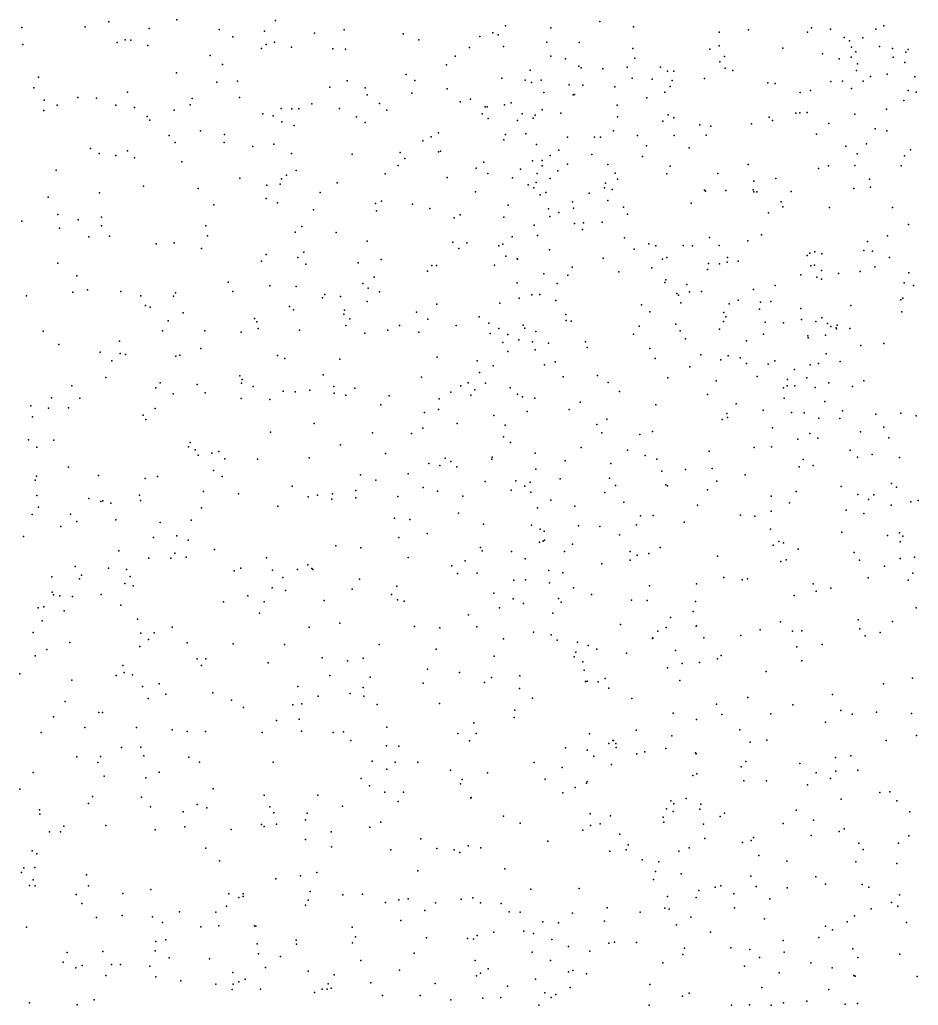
# Model space of a CAD drawing. Header units: metres. Extents: x -25 to 25, y -27.8 to 27.8.
# Drawn here: x -11.03 to -9.485, y 5.102 to 6.798 of the extents above; entities that cross this region are included whole.
import ezdxf

# ---------------------------------------------------------------- set-up
doc = ezdxf.new("R2010")
doc.units = ezdxf.units.M

msp = doc.modelspace()

# ---------------------------------------------------------------- linework, layer by layer
for p in [(-11.0263, 6.7842, -3.63), (-10.9173, 6.7856, 24.546), (-10.877, 6.7941, 15.6066), (-10.8073, 6.7828, 5.1877), (-10.7599, 6.7977, -4.5289), (-10.59, 6.7965, -3.7323), (-10.1944, 6.787, -2.6189), (-10.1167, 6.7839, -11.1724), (-10.0321, 6.7946, 25.3388), (-9.9741, 6.7855, 12.9492), (-9.6682, 6.784, 17.7797), (-9.5439, 6.7873, 18.4408), (-10.6873, 6.7807, -11.4955), (-10.6634, 6.7682, 12.2997), (-10.6088, 6.7778, 5.7891), (-10.5231, 6.7745, 2.6591), (-10.4723, 6.7805, 15.323), (-10.3703, 6.7735, 12.4537), (-10.2385, 6.7689, 15.2701), (-10.2162, 6.7754, -14.3312), (-10.207, 6.7716, 11.3072), (-9.8272, 6.7761, 25.8638), (-9.7766, 6.7801, 25.9324), (-9.675, 6.7763, 19.0296), (-9.6355, 6.7816, 18.8629), (-9.6117, 6.7671, 15.0733), (-9.5801, 6.7667, 12.8638), (-9.5574, 6.7813, 18.1778), (-11.0247, 6.7551, 12.1733), (-10.8623, 6.7584, 16.4309), (-10.8489, 6.7633, -11.0081), (-10.8391, 6.7624, -3.5523), (-10.8098, 6.7534, 15.4854), (-10.6061, 6.7553, -4.2849), (-10.5919, 6.7588, 15.342), (-10.5625, 6.7503, -15.1669), (-10.3436, 6.7632, 24.8177), (-10.2567, 6.7497, -2.7599), (-10.1978, 6.7514, 24.9495), (-10.1234, 6.7588, 12.4845), (-10.0676, 6.7585, 25.2664), (-9.8269, 6.7529, 3.0389), (-9.7175, 6.7489, -15.2499), (-9.6028, 6.7615, 17.9253), (-9.5996, 6.7504, 18.941), (-9.5513, 6.7516, 17.4414), (-10.7027, 6.7361, 16.3754), (-10.6144, 6.7484, 24.6136), (-10.4914, 6.7476, 16.4243), (-10.4698, 6.747, 11.2931), (-10.2811, 6.7347, 16.5378), (-10.1167, 6.7349, 25.064), (-9.9756, 6.7481, -14.064), (-9.8432, 6.747, 12.7875), (-9.818, 6.7345, 11.2303), (-9.6491, 6.7392, 16.6355), (-9.5997, 6.7333, 17.5474), (-9.5917, 6.7426, 19.0487), (-9.5287, 6.7484, 18.712), (-9.5278, 6.7333, 18.8315), (-9.5057, 6.7416, 13.3139), (-9.5021, 6.7462, 18.5944), (-10.6811, 6.7206, 5.472), (-10.296, 6.7203, 2.0225), (-10.0915, 6.7304, 25.1857), (-10.0682, 6.7179, -12.0064), (-10.0645, 6.715, 25.3976), (-9.9855, 6.7162, 25.652), (-9.972, 6.7318, -3.0418), (-9.9277, 6.7161, 1.0331), (-9.8258, 6.725, -12.7413), (-9.6206, 6.7304, -12.6917), (-9.589, 6.722, 19.5074), (-9.5078, 6.724, 18.1129), (-10.998, 6.699, 15.6502), (-10.7605, 6.7065, 6.5628), (-10.3653, 6.7033, 2.2076), (-10.1523, 6.7108, 12.6349), (-10.027, 6.7134, 11.9355), (-9.9161, 6.7091, 17.5229), (-9.9051, 6.7089, -2.3143), (-9.8167, 6.7145, 15.1506), (-9.8033, 6.7102, -3.0539), (-9.5909, 6.7105, -15.728), (-9.5669, 6.6998, 17.8465), (-9.5379, 6.7039, 17.9349), (-9.4903, 6.6995, 26.1653), (-10.6909, 6.6901, 24.575), (-10.6555, 6.6917, -3.4496), (-10.4965, 6.6815, -11.7788), (-10.4671, 6.6926, 24.7197), (-10.3503, 6.6932, 15.247), (-10.2008, 6.6971, 1.2536), (-10.1605, 6.6939, -14.3963), (-10.1496, 6.6899, 17.7657), (-10.1332, 6.6936, 2.8721), (-10.085, 6.6856, 25.315), (-10.0614, 6.6851, 25.4821), (-10.0064, 6.6825, 15.1943), (-9.9764, 6.6973, -11.3577), (-9.9422, 6.6953, 2.9487), (-9.911, 6.683, 16.6053), (-9.9077, 6.6929, 13.1151), (-9.8523, 6.6965, 25.8967), (-9.7435, 6.6891, -12.183), (-9.7307, 6.6882, -2.2113), (-9.6347, 6.6912, 17.3727), (-9.6146, 6.6921, 3.1884), (-9.5795, 6.692, -2.1564), (-11.0059, 6.6805, 5.306), (-10.8446, 6.6731, 6.7155), (-10.4361, 6.6806, 15.2565), (-10.4327, 6.6684, -15.0845), (-10.3557, 6.6716, 2.8049), (-10.2946, 6.6789, 18.4015), (-10.1287, 6.6727, 16.5384), (-10.0783, 6.6687, 19.127), (-10.076, 6.6693, -14.2229), (-9.9206, 6.6732, 11.7458), (-9.6877, 6.6722, 11.4653), (-9.6698, 6.6761, 15.0939), (-9.5995, 6.6793, 26.12), (-9.502, 6.676, 15.0535), (-9.4884, 6.6732, 17.4336), (-10.9883, 6.6593, 10.9542), (-10.9658, 6.6508, -3.5306), (-10.9304, 6.664, 24.517), (-10.8982, 6.663, -10.8953), (-10.8648, 6.6509, -10.7158), (-10.7367, 6.6513, 11.139), (-10.7332, 6.6621, 15.3559), (-10.6518, 6.6636, 15.309), (-10.5275, 6.653, 15.2632), (-10.4114, 6.6534, 24.77), (-10.2726, 6.6566, -14.6725), (-10.2547, 6.6608, 18.1116), (-10.2293, 6.6478, -14.4841), (-10.2262, 6.6477, 12.7851), (-10.1964, 6.6515, 25.0125), (-10.1849, 6.6547, 1.7178), (-10.0024, 6.6508, -12.1304), (-9.9517, 6.6631, 25.7799), (-9.5091, 6.6588, 16.3757), (-10.9888, 6.6416, -4.6776), (-10.8325, 6.6466, -4.483), (-10.8109, 6.6314, 12.286), (-10.7644, 6.6421, 24.5287), (-10.6122, 6.6355, 24.6178), (-10.5942, 6.6321, 5.9858), (-10.5806, 6.6449, -3.6274), (-10.5621, 6.6443, -10.6402), (-10.5501, 6.6441, 16.2842), (-10.4801, 6.6451, 12.4753), (-10.4508, 6.6308, 2.5202), (-10.3985, 6.6419, 2.3669), (-10.2349, 6.6359, -10.9152), (-10.1659, 6.6356, 17.9133), (-10.1437, 6.6334, 18.9609), (-10.1312, 6.6426, -3.059), (-10.0995, 6.637, 15.2058), (-10.0021, 6.6304, -2.5061), (-9.9147, 6.6343, 15.1781), (-9.741, 6.6302, 26.0508), (-9.695, 6.6367, -13.7194), (-9.688, 6.6376, 11.2891), (-9.6755, 6.6378, 16.4627), (-9.5934, 6.6352, -11.6026), (-9.5389, 6.644, 17.6375), (-10.8064, 6.6246, 15.3809), (-10.5795, 6.6222, -11.6631), (-10.5578, 6.6158, -15.295), (-10.4361, 6.6211, -13.5064), (-10.2242, 6.628, 18.6272), (-10.1736, 6.6245, 1.8774), (-10.1469, 6.6282, 12.194), (-9.9238, 6.6231, 11.1823), (-9.905, 6.6288, 25.873), (-9.8602, 6.6171, 25.9466), (-9.8413, 6.6145, 0.804), (-9.7714, 6.6186, 17.5133), (-9.7351, 6.6241, 3.0704), (-9.6385, 6.6189, 13.2671), (-10.7733, 6.5987, -3.4086), (-10.7189, 6.6063, -10.6163), (-10.678, 6.6003, 12.3663), (-10.3221, 6.5964, 15.2048), (-10.3098, 6.6029, -15.01), (-10.1946, 6.6003, -12.0776), (-10.1596, 6.6013, 13.0275), (-10.0086, 6.6068, 17.7585), (-9.9676, 6.5984, -14.1177), (-9.9045, 6.5985, -14.5357), (-9.8493, 6.5992, 16.4269), (-9.6594, 6.6005, -3.095), (-9.5588, 6.6098, 1.39), (-9.5386, 6.6067, -12.3433), (-10.7625, 6.5864, -4.3544), (-10.6784, 6.5867, 15.2814), (-10.6291, 6.5797, 6.6716), (-10.5931, 6.5834, 15.2502), (-10.3367, 6.5894, 12.6929), (-10.1971, 6.5909, 1.0882), (-10.141, 6.5828, 25.1841), (-10.0876, 6.5959, 16.3726), (-10.0412, 6.5959, 25.6542), (-10.031, 6.5956, 0.7763), (-9.9522, 6.5807, 19.1682), (-9.6089, 6.5801, 16.1644), (-9.5735, 6.5844, 15.0803), (-10.9086, 6.5764, 5.4718), (-10.8934, 6.5674, 15.4146), (-10.8648, 6.564, -11.0927), (-10.8447, 6.5722, 16.2995), (-10.5625, 6.5675, 5.8394), (-10.4585, 6.5665, 24.7385), (-10.3755, 6.5693, -13.196), (-10.31, 6.5701, -3.0204), (-10.3063, 6.5714, 24.8849), (-10.1175, 6.5642, -2.6819), (-10.1028, 6.573, 11.9092), (-10.0461, 6.5657, 15.1741), (-9.8784, 6.5774, -11.4584), (-9.5899, 6.567, 19.4286), (-9.5081, 6.5633, 26.2252), (-9.4977, 6.5738, 15.9732), (-10.8329, 6.5598, 11.0354), (-10.7514, 6.5534, 24.5312), (-10.3792, 6.547, 2.6605), (-10.3678, 6.559, 11.2607), (-10.2319, 6.5526, 2.2058), (-10.1482, 6.5547, 11.2241), (-10.1317, 6.5556, 18.757), (-10.1316, 6.5464, 18.2406), (-10.0876, 6.549, 25.5726), (-10.0186, 6.5486, 12.6893), (-9.9591, 6.5623, 15.1715), (-9.9114, 6.5458, -3.0529), (-9.777, 6.5484, 15.1367), (-9.639, 6.5461, -15.4304), (-9.5934, 6.547, 26.1837), (-9.5138, 6.5464, -3.1637), (-10.9674, 6.5389, 15.4716), (-10.5712, 6.5304, 6.4072), (-10.5548, 6.5384, 24.6516), (-10.4013, 6.5325, -15.2434), (-10.2452, 6.5424, -10.7839), (-10.2248, 6.5329, 15.1728), (-10.169, 6.5407, 12.0533), (-10.1403, 6.533, 25.2738), (-10.1047, 6.5375, 1.575), (-10.0058, 6.5336, 17.9056), (-9.9169, 6.5323, 25.9309), (-9.8292, 6.5333, 13.2115), (-9.656, 6.5419, 15.1057), (-10.6517, 6.5248, 5.6568), (-10.6053, 6.5133, 11.1613), (-10.5819, 6.515, 6.1005), (-10.5799, 6.5238, -3.9714), (-10.4843, 6.5168, -11.8949), (-10.2951, 6.5264, 16.1273), (-10.1827, 6.5258, -14.6176), (-10.1554, 6.5135, 12.4625), (-10.1415, 6.5178, -12.1986), (-10.1175, 6.5246, 25.4489), (-10.0225, 6.5163, 0.5563), (-10.002, 6.5234, 16.231), (-9.7672, 6.5198, 26.0803), (-9.7293, 6.5247, -2.3588), (-9.5684, 6.5231, 13.0063), (-10.8929, 6.4999, -10.6011), (-10.8173, 6.5112, 15.3245), (-10.7234, 6.5073, -11.3234), (-10.5132, 6.5005, -3.43), (-10.246, 6.5014, -2.8893), (-10.1455, 6.5087, -14.8159), (-10.1351, 6.4962, 0.9184), (-10.125, 6.5004, 1.3716), (-10.0504, 6.4995, 18.0997), (-10.024, 6.5083, 18.949), (-10.0109, 6.5055, 25.8162), (-9.8521, 6.5042, 17.7072), (-9.8507, 6.5026, 26.0123), (-9.8153, 6.5041, -2.4985), (-9.7684, 6.5051, 19.2545), (-9.7674, 6.5017, -12.4309), (-9.7624, 6.5013, 16.1574), (-9.7031, 6.5021, 1.0779), (-9.5952, 6.5074, 17.4511), (-9.5667, 6.5094, -2.2814), (-10.9812, 6.4921, 24.4753), (-10.696, 6.4791, 15.2541), (-10.6063, 6.4903, -15.4245), (-10.5866, 6.4824, 12.4821), (-10.4179, 6.4817, -3.1936), (-10.4077, 6.4857, -10.5648), (-10.3542, 6.4805, 12.8662), (-10.19, 6.4789, 25.1436), (-10.0794, 6.4843, 18.4408), (-10.0187, 6.4866, -12.3211), (-9.8753, 6.4822, 15.1729), (-9.7203, 6.4845, 11.0783), (-10.9646, 6.4624, 5.5949), (-10.525, 6.4705, 15.1984), (-10.4166, 6.4688, -12.0255), (-10.3246, 6.4726, 2.4586), (-10.2725, 6.4621, 13.1073), (-10.1205, 6.4725, 25.5194), (-10.1028, 6.4659, -15.0023), (-10.0778, 6.4736, 15.1757), (-9.9915, 6.475, 15.1759), (-9.9844, 6.4629, 25.8858), (-9.7419, 6.4657, 0.8785), (-9.7174, 6.4756, -13.6949), (-9.6374, 6.4744, 16.0224), (-9.5286, 6.4746, -12.5205), (-11.0267, 6.4512, 15.5205), (-10.9298, 6.4534, -4.414), (-10.8892, 6.458, 10.9156), (-10.2828, 6.4568, 15.1631), (-10.1973, 6.4578, -15.1968), (-10.1451, 6.444, -11.1172), (-10.118, 6.4589, 2.1572), (-10.0756, 6.4473, -14.3954), (-10.0604, 6.4484, 25.77), (-10.0285, 6.4496, 1.9306), (-9.5014, 6.4456, 1.6491), (-10.9614, 6.4392, 15.4328), (-10.8895, 6.4429, 15.3722), (-10.7099, 6.4432, -3.2906), (-10.5565, 6.4322, -10.52), (-10.5451, 6.4417, 24.6932), (-10.486, 6.4318, 12.647), (-10.0621, 6.4369, -11.2562), (-9.7544, 6.4274, 3.0311), (-10.9114, 6.4244, -3.3566), (-10.8758, 6.4252, 24.5323), (-10.7954, 6.4122, 24.5568), (-10.7645, 6.4138, 15.2662), (-10.7069, 6.4257, 24.5977), (-10.4326, 6.4168, -15.387), (-10.2852, 6.4149, -14.0266), (-10.2612, 6.4141, 12.2617), (-10.1993, 6.4116, 2.7597), (-10.183, 6.4242, -10.9386), (-10.1395, 6.4262, 16.0721), (-9.99, 6.4223, 18.2191), (-9.9479, 6.4123, 2.8817), (-9.8434, 6.4231, 0.6379), (-9.7778, 6.4174, -3.0915), (-9.5717, 6.4162, 26.2534), (-9.5375, 6.4257, 15.1131), (-10.7176, 6.4041, 12.4068), (-10.6064, 6.3936, 15.2106), (-10.5413, 6.3975, -11.7237), (-10.2749, 6.4043, 11.9288), (-10.2058, 6.4089, 13.2391), (-10.1187, 6.4018, 25.6072), (-9.9731, 6.4028, 18.7377), (-9.9357, 6.4086, -11.4022), (-9.8891, 6.4091, 17.9289), (-9.8728, 6.4088, 26.0481), (-9.8268, 6.4095, 11.3626), (-9.6708, 6.396, 11.2039), (-9.6623, 6.3982, -14.9682), (-9.6502, 6.3947, 13.4503), (-9.5781, 6.4007, -13.3781), (-9.5633, 6.3997, -3.1903), (-10.9644, 6.3787, 24.5041), (-10.614, 6.3821, -4.1174), (-10.5515, 6.3884, 6.5276), (-10.5378, 6.3773, -3.8763), (-10.448, 6.3795, -13.4052), (-10.4086, 6.3849, 11.1339), (-10.1938, 6.3908, 15.1574), (-10.1747, 6.3864, 11.6885), (-10.1738, 6.3856, 25.3223), (-10.0266, 6.3877, 15.176), (-9.9242, 6.3856, 10.9794), (-9.9168, 6.3883, -14.1567), (-9.8453, 6.3781, 13.3543), (-9.8264, 6.3779, -13.9822), (-9.8133, 6.3808, 19.0334), (-9.8128, 6.3885, 15.1825), (-9.7943, 6.3823, 26.1257), (-9.6757, 6.3921, 1.2921), (-9.534, 6.3887, -11.6172), (-10.3288, 6.3651, 24.9247), (-10.3215, 6.375, -12.1833), (-10.3133, 6.375, -13.0288), (-10.2135, 6.3754, 25.1502), (-10.1288, 6.3604, 1.0688), (-10.0801, 6.3718, 11.026), (-9.9994, 6.3637, 25.9382), (-9.9428, 6.3709, -14.7099), (-9.8468, 6.3678, -2.7297), (-9.6867, 6.3589, -11.5622), (-9.6692, 6.3744, -14.7339), (-9.6628, 6.3755, -2.5377), (-9.6511, 6.366, -15.3076), (-9.6217, 6.361, 17.5587), (-9.5847, 6.3646, 13.036), (-9.5592, 6.3725, 3.2278), (-9.5009, 6.3621, 19.2768), (-10.9318, 6.3573, 16.3424), (-10.6717, 6.346, 5.9401), (-10.4399, 6.3439, -3.5272), (-10.4204, 6.3546, 15.1531), (-10.1745, 6.3449, 25.4167), (-10.1058, 6.3439, 11.5426), (-10.0874, 6.3583, -2.9293), (-9.9206, 6.3453, 18.5933), (-9.919, 6.3501, 1.841), (-9.6589, 6.3549, 19.1616), (-9.6507, 6.3511, -13.5106), (-9.509, 6.3452, 15.9255), (-10.9385, 6.3292, -15.6966), (-10.9136, 6.3332, 15.3702), (-10.8559, 6.3302, 12.3352), (-10.762, 6.328, 6.9019), (-10.6635, 6.33, 15.2187), (-10.5998, 6.3396, 16.0396), (-10.5548, 6.3385, 6.3369), (-10.5053, 6.3252, 11.9689), (-10.4306, 6.3356, 24.8309), (-10.4111, 6.3293, 15.9887), (-9.8997, 6.3265, 1.5235), (-9.8825, 6.3419, -14.8977), (-9.8782, 6.3297, 18.1413), (-9.8571, 6.3299, 26.1031), (-9.7678, 6.3334, -12.678), (-9.7305, 6.3405, 17.7442), (-9.4929, 6.3404, -13.0442), (-11.0185, 6.3226, -10.4594), (-10.822, 6.3227, 10.7994), (-10.7656, 6.322, -11.1781), (-10.5093, 6.3192, -11.887), (-10.4782, 6.3212, 11.7974), (-10.4326, 6.3129, -3.1753), (-10.3124, 6.3083, -3.3134), (-10.2042, 6.31, 25.2645), (-10.1712, 6.3189, -10.7816), (-10.1495, 6.3243, 25.5749), (-10.1356, 6.3249, 2.3665), (-10.1078, 6.3147, 0.1286), (-9.8971, 6.3239, 15.1896), (-9.8932, 6.3107, -12.6568), (-9.8099, 6.3087, -14.4031), (-9.7943, 6.3153, -14.7667), (-9.756, 6.3118, 26.1894), (-9.7381, 6.3126, 1.0127), (-9.5144, 6.3155, 2.611), (-9.5112, 6.3185, 15.1426), (-10.8137, 6.3059, 15.2875), (-10.8055, 6.3033, -4.2634), (-10.7492, 6.2934, -10.461), (-10.566, 6.3045, 12.1289), (-10.5589, 6.2984, 15.1756), (-10.4725, 6.2911, 13.0672), (-10.4712, 6.298, 12.257), (-10.3475, 6.2948, -15.4696), (-9.9608, 6.3072, 1.347), (-9.9464, 6.2949, -12.5494), (-9.8188, 6.2941, -15.0513), (-9.7575, 6.2995, 16.0366), (-9.6864, 6.3008, 11.0208), (-9.6005, 6.3059, 1.5556), (-9.5126, 6.2953, 1.8332), (-10.7749, 6.2798, 24.6252), (-10.6261, 6.2834, -15.5564), (-10.6225, 6.2781, 6.7489), (-10.4622, 6.2828, -3.7368), (-10.3281, 6.2825, 15.1441), (-10.2397, 6.2864, 2.6192), (-10.2233, 6.2757, 25.1806), (-10.0907, 6.2907, -12.4306), (-10.0903, 6.2803, -12.7927), (-10.0815, 6.2791, 15.1703), (-9.8195, 6.2783, 11.2736), (-9.8158, 6.2865, 15.2043), (-9.7479, 6.2774, 12.9647), (-9.7166, 6.2762, 1.194), (-9.6854, 6.2817, 2.3466), (-9.6605, 6.2783, 2.0696), (-9.6505, 6.2847, 15.1978), (-9.6406, 6.2752, 2.5074), (-10.99, 6.262, 24.543), (-10.7844, 6.2623, 12.0294), (-10.7115, 6.2625, 12.2383), (-10.6492, 6.2604, 10.8215), (-10.6202, 6.2667, 11.6231), (-10.5491, 6.2634, -3.9972), (-10.4689, 6.2715, 12.5333), (-10.4365, 6.2585, 15.1628), (-10.3968, 6.2638, 10.9799), (-10.3771, 6.2713, 13.3), (-10.3438, 6.2602, -10.5014), (-10.2792, 6.2717, 25.0278), (-10.2209, 6.2576, 15.1607), (-10.2059, 6.2667, 10.9554), (-10.1642, 6.2719, 13.4197), (-10.1615, 6.267, 0.6867), (-10.1424, 6.2615, 0.4594), (-9.9645, 6.2705, 26.0181), (-9.9013, 6.2739, 2.2774), (-9.8941, 6.2622, 13.474), (-9.8266, 6.2653, 1.9661), (-9.6352, 6.2697, 13.629), (-9.6258, 6.2678, -14.6926), (-9.6251, 6.2658, -12.9887), (-9.6243, 6.2724, -13.2407), (-9.6025, 6.2665, 26.2763), (-10.8582, 6.2447, 5.8931), (-10.1993, 6.2421, 0.2433), (-10.1907, 6.2562, -10.5695), (-10.1718, 6.2467, 25.5378), (-10.1482, 6.2433, 25.6298), (-10.1206, 6.2414, -11.0123), (-10.0569, 6.2435, 25.8944), (-9.9744, 6.2564, -2.9889), (-9.8851, 6.2486, 10.8807), (-9.7799, 6.2451, 3.007), (-9.7509, 6.2568, 18.8873), (-9.6743, 6.2538, -14.9672), (-9.6739, 6.2502, 1.4002), (-9.6443, 6.2552, -14.4969), (-9.5438, 6.2404, -2.5529), (-10.9626, 6.2387, 7.0566), (-10.8918, 6.2258, -10.4328), (-10.8576, 6.2236, 12.1622), (-10.7188, 6.2318, 24.6969), (-10.1906, 6.2266, 25.3425), (-10.1436, 6.2297, 0.8444), (-10.0539, 6.2337, -11.1993), (-9.9461, 6.2322, 2.8589), (-9.5832, 6.237, 16.0286), (-10.8716, 6.211, 15.3442), (-10.8483, 6.2219, 11.7786), (-10.7616, 6.2189, 16.1382), (-10.7545, 6.2205, 10.6797), (-10.5866, 6.2199, 6.5515), (-10.5739, 6.2149, 12.8479), (-10.4792, 6.2137, -15.5723), (-10.312, 6.2173, 10.836), (-10.243, 6.2108, 25.0949), (-10.1091, 6.2093, 10.8263), (-9.937, 6.2148, 15.219), (-9.8585, 6.2209, -11.4146), (-9.8244, 6.2123, 26.1658), (-9.8116, 6.2195, -3.0877), (-9.791, 6.2159, 18.3419), (-9.7314, 6.211, -14.1619), (-9.6427, 6.2227, 3.1538), (-9.6188, 6.2094, -14.2879), (-10.2393, 6.1908, 16.0171), (-10.2155, 6.202, -12.3902), (-10.1272, 6.204, 25.717), (-9.8777, 6.2002, -12.6801), (-9.7802, 6.2062, -14.001), (-9.7425, 6.2048, 15.2409), (-9.6977, 6.1959, 2.6331), (-9.6707, 6.2041, 1.6655), (-9.6562, 6.2061, -2.7235), (-10.8822, 6.182, 24.6411), (-10.7887, 6.1732, 15.28), (-10.6512, 6.1849, -3.2863), (-10.6485, 6.1724, 11.4926), (-10.6473, 6.1784, 15.2307), (-10.5079, 6.1867, 15.1896), (-10.3392, 6.1828, 15.1633), (-10.259, 6.1729, -15.545), (-10.2288, 6.1726, 15.1814), (-10.0955, 6.1833, 2.5657), (-10.036, 6.1858, -15.4432), (-10.0178, 6.1736, 25.9831), (-9.9155, 6.1817, 26.1013), (-9.8322, 6.1762, -15.3039), (-9.7619, 6.1839, 0.8911), (-9.7092, 6.1789, -11.4956), (-9.6762, 6.1814, 10.8858), (-9.6384, 6.1728, 13.0202), (-9.5783, 6.1764, 26.3012), (-10.9405, 6.1677, 16.3968), (-10.7962, 6.1645, 11.569), (-10.7251, 6.17, 6.1916), (-10.7112, 6.1555, 24.7586), (-10.6287, 6.1669, 10.5913), (-10.5768, 6.1584, 24.8047), (-10.5565, 6.1577, 13.2367), (-10.5313, 6.1602, 16.0086), (-10.4897, 6.1666, 11.4389), (-10.4534, 6.164, 24.8737), (-10.2886, 6.1567, -3.442), (-10.2715, 6.1675, 12.5542), (-10.2473, 6.1609, -0.0808), (-10.1865, 6.1644, 25.4229), (-9.9983, 6.1582, 1.0649), (-9.7163, 6.1642, 13.7553), (-9.7099, 6.1676, 18.7011), (-9.6971, 6.1675, 26.2705), (-9.6619, 6.1651, -3.2639), (-9.5978, 6.1664, 18.9128), (-10.9752, 6.1472, 10.5313), (-10.9268, 6.1467, 15.3881), (-10.7663, 6.1539, -15.6308), (-10.6494, 6.1458, -11.2359), (-10.6001, 6.1445, 12.6192), (-10.4893, 6.1551, -11.7119), (-10.4693, 6.1515, -10.4794), (-10.3948, 6.1505, -12.2689), (-10.3087, 6.1453, -13.9158), (-10.2543, 6.1518, 13.5407), (-10.1737, 6.1533, 25.5679), (-10.1655, 6.1489, 10.6776), (-10.1443, 6.1465, 15.1975), (-10.0661, 6.1397, 11.2782), (-9.8468, 6.1531, 15.2481), (-9.7151, 6.1464, 18.5327), (-9.6452, 6.141, 17.9242), (-11.0112, 6.1335, 8.9987), (-10.9805, 6.1296, 24.6302), (-10.946, 6.1299, 5.9672), (-10.7973, 6.1287, 10.4883), (-10.4088, 6.1349, -3.2881), (-10.3337, 6.122, 11.3527), (-10.31, 6.1268, 25.0051), (-10.1571, 6.1235, 25.6559), (-10.0851, 6.1268, 25.8781), (-9.9361, 6.1349, -3.1277), (-9.798, 6.1368, 11.1857), (-9.7514, 6.126, -2.9079), (-9.7028, 6.1218, -13.2828), (-9.6151, 6.1247, -14.7263), (-11.0082, 6.1147, 12.015), (-10.8178, 6.1172, -4.1802), (-10.8129, 6.1099, 24.7361), (-10.2146, 6.1166, 25.2207), (-10.0201, 6.1103, 16.0854), (-9.8218, 6.11, 26.1953), (-9.8136, 6.1199, 2.7689), (-9.8128, 6.1134, 1.0811), (-9.6808, 6.1213, 18.1253), (-9.6558, 6.1124, 15.2749), (-9.6196, 6.1116, -15.183), (-9.5576, 6.1193, 15.262), (-9.5145, 6.1205, -15.5341), (-9.4879, 6.1163, -3.3791), (-10.5986, 6.0883, 15.2301), (-10.5238, 6.103, 13.3928), (-10.3369, 6.0952, 10.5451), (-10.2774, 6.1027, 15.1903), (-10.1952, 6.1, -12.926), (-10.0374, 6.1011, -12.6056), (-9.9419, 6.089, 26.0918), (-9.7352, 6.0958, -13.1058), (-9.5839, 6.0888, -14.0391), (-9.544, 6.0968, 16.1128), (-11.0149, 6.0749, -6.0606), (-10.9713, 6.0742, 15.4291), (-10.4234, 6.0867, 24.9237), (-10.356, 6.0857, -13.179), (-10.1982, 6.0798, 0.4216), (-10.0286, 6.0869, 0.8989), (-9.9635, 6.0838, 0.1687), (-9.6917, 6.0761, -14.4384), (-9.6711, 6.086, 18.2898), (-9.6572, 6.0779, -15.3541), (-9.5349, 6.0786, 3.2871), (-11.0004, 6.0622, 8.8347), (-10.7396, 6.0627, 24.7941), (-10.7367, 6.0703, 6.9274), (-10.7281, 6.0577, 13.1378), (-10.6878, 6.0546, 6.4809), (-10.4781, 6.0661, -11.9959), (-10.1857, 6.0703, 25.3728), (-10.0642, 6.0614, 25.9453), (-9.9846, 6.0571, -10.5743), (-9.8443, 6.0552, -15.5147), (-9.7666, 6.0614, 15.3011), (-9.7368, 6.0631, -13.53), (-9.6017, 6.0573, 26.3127), (-10.7233, 6.0485, 12.8677), (-10.6997, 6.0521, 15.2708), (-10.6775, 6.0422, 6.657), (-10.6209, 6.0414, 11.3395), (-10.5323, 6.0441, 10.3829), (-10.4007, 6.0512, -15.6362), (-10.2981, 6.0436, 25.0041), (-10.2883, 6.0374, 0.0892), (-10.2182, 6.0415, 25.127), (-10.2177, 6.0453, -0.234), (-10.1436, 6.0518, 12.7001), (-10.092, 6.0386, 25.8527), (-9.9542, 6.048, -12.7595), (-9.934, 6.0415, 11.1847), (-9.6827, 6.0409, 15.3313), (-9.5892, 6.0453, 18.7047), (-9.564, 6.0497, 2.9108), (-9.517, 6.0446, 26.3361), (-10.946, 6.0278, 6.0845), (-10.6968, 6.022, -11.1181), (-10.3266, 6.0339, -10.449), (-10.3077, 6.031, -12.4484), (-10.2784, 6.0284, -3.7065), (-10.1422, 6.0245, 25.6537), (-10.0133, 6.0343, 13.7597), (-9.9256, 6.0208, 0.3525), (-9.8851, 6.024, 0.534), (-9.8393, 6.0258, -3.0349), (-9.6893, 6.0284, 26.2895), (-9.6652, 6.0305, -12.6663), (-11.0036, 6.0056, 16.5168), (-11.0014, 6.0125, -10.4634), (-10.8946, 6.0136, 24.7547), (-10.8143, 6.0081, 12.998), (-10.793, 6.0119, 10.3083), (-10.6818, 6.0116, -10.4263), (-10.4437, 6.0148, 15.2364), (-10.4173, 6.0056, 24.9575), (-10.3617, 6.0162, -3.9257), (-10.2296, 6.003, 13.6852), (-10.1769, 6.0041, -12.5594), (-10.1007, 6.0077, 0.595), (-10.0154, 6.0087, 12.7892), (-9.831, 6.0035, 15.3294), (-9.782, 6.0149, -10.3395), (-10.7139, 5.9861, -4.1279), (-10.5615, 5.995, 12.6906), (-10.4522, 5.9875, -12.2902), (-10.3361, 5.993, 12.6843), (-10.3117, 5.9867, 11.2582), (-10.1847, 5.9883, 25.2035), (-10.1615, 5.9953, 25.3325), (-10.1521, 6.0019, 15.2544), (-10.0054, 5.9965, -12.7176), (-9.9186, 5.9977, 15.3187), (-9.9161, 5.9959, -11.1604), (-9.8471, 5.9888, 26.1799), (-9.6947, 5.9862, 12.9833), (-9.6173, 5.9947, -2.8148), (-9.5306, 6, -10.3248), (-9.5221, 5.9937, -11.4208), (-11.0005, 5.9789, 24.716), (-10.9115, 5.974, -10.8141), (-10.887, 5.9698, 16.3295), (-10.8239, 5.9799, -15.6323), (-10.8223, 5.9704, 15.3572), (-10.6535, 5.9819, -15.6418), (-10.5341, 5.9767, -4.1045), (-10.518, 5.9798, 24.9115), (-10.493, 5.9726, -10.438), (-10.4923, 5.9822, -11.3973), (-10.4521, 5.9749, -11.5552), (-10.3797, 5.9775, -13.3973), (-10.2681, 5.978, -15.6815), (-10.1509, 5.9848, 25.5756), (-10.1165, 5.971, 25.7669), (-10.0235, 5.984, 25.9929), (-9.7375, 5.9778, -3.4049), (-9.5885, 5.9807, 18.4762), (-9.5703, 5.9725, 10.9603), (-9.5611, 5.9803, 15.3667), (-9.4845, 5.9704, 17.9264), (-10.9978, 5.9593, 12.8124), (-10.8905, 5.9685, 11.4251), (-10.8734, 5.966, -6.1669), (-10.7173, 5.9577, 15.308), (-10.5859, 5.9606, 10.1929), (-10.1395, 5.9576, 11.1999), (-10.0753, 5.9606, -14.1209), (-9.9909, 5.9677, -0.0875), (-9.8643, 5.9627, 10.7906), (-9.7063, 5.9667, 15.3891), (-9.6083, 5.9536, 26.3115), (-9.5314, 5.9627, -13.8836), (-9.4973, 5.9681, -3.5275), (-11.0084, 5.9464, -15.6422), (-10.9428, 5.9468, -3.9268), (-10.8647, 5.9372, 13.2031), (-10.7351, 5.9366, 10.1098), (-10.3857, 5.94, 15.2593), (-10.3593, 5.938, 10.3511), (-10.2756, 5.9485, 25.027), (-9.9624, 5.944, 26.0671), (-9.9408, 5.9446, -15.7186), (-9.7903, 5.9452, -13.2537), (-9.7658, 5.9438, -11.263), (-9.7374, 5.9519, 13.9948), (-9.5781, 5.9481, 14.0134), (-10.9594, 5.9255, -6.0203), (-10.9319, 5.9344, 15.4329), (-10.7886, 5.9326, 6.5084), (-10.2324, 5.9295, -3.838), (-10.1498, 5.928, 25.4488), (-10.1349, 5.9211, -15.7599), (-10.0688, 5.9267, -0.2243), (-10.0321, 5.9259, 16.2289), (-9.9694, 5.9286, 15.3444), (-9.8874, 5.9332, -10.749), (-9.7389, 5.9212, 16.2935), (-11.0234, 5.9083, -6.4792), (-10.7999, 5.907, -6.3526), (-10.76, 5.9095, -3.4187), (-10.7406, 5.902, 24.8665), (-10.3779, 5.9071, 24.9784), (-10.3294, 5.9137, 0.0059), (-10.1278, 5.9178, 25.6692), (-10.1274, 5.902, 15.3025), (-9.9983, 5.9113, -3.5093), (-9.616, 5.9161, 15.4227), (-9.5376, 5.9103, 3.3113), (-9.5167, 5.9149, -10.4838), (-9.5108, 5.9091, 18.6392), (-10.6953, 5.8862, 16.0987), (-10.4866, 5.8926, 15.2805), (-10.4433, 5.8888, -11.9624), (-10.2374, 5.8894, 15.2918), (-10.1362, 5.8986, 25.5851), (-10.1298, 5.9008, 25.3208), (-10.079, 5.8951, 25.8824), (-9.9285, 5.8898, -12.9179), (-9.7339, 5.8938, 15.4391), (-9.7246, 5.9001, 10.9142), (-9.7164, 5.8979, 26.276), (-9.6913, 5.8868, -10.1589), (-9.5158, 5.8994, -2.734), (-10.8594, 5.8837, 7.0856), (-10.8082, 5.8712, 9.9769), (-10.7699, 5.871, 6.7494), (-10.7635, 5.8799, -10.9921), (-10.7437, 5.8728, 15.3473), (-10.6056, 5.8718, 13.5267), (-10.3619, 5.8724, 16.0821), (-10.2347, 5.8838, -10.3927), (-10.1844, 5.883, 25.0862), (-10.1605, 5.8701, 12.7653), (-10.0931, 5.883, -10.3279), (-9.9803, 5.8679, -15.8551), (-9.9801, 5.8825, 0.5511), (-9.9678, 5.8764, -3.2812), (-9.9482, 5.8794, 0.1365), (-9.8298, 5.8748, -10.9957), (-9.7115, 5.8683, -15.7374), (-9.5947, 5.8811, 3.1447), (-9.5855, 5.8679, -13.7639), (-9.5159, 5.8705, 26.3331), (-9.491, 5.8731, -15.5549), (-10.935, 5.8567, -10.5024), (-10.8774, 5.8541, -6.484), (-10.8467, 5.8515, 15.4111), (-10.6495, 5.8539, -11.1162), (-10.5954, 5.8504, -3.4692), (-10.5525, 5.852, 10.0863), (-10.5348, 5.8598, 24.9374), (-10.5275, 5.8536, -11.2831), (-10.5261, 5.8515, 16.0565), (-10.2867, 5.8583, 13.7481), (-10.2638, 5.8665, -13.8493), (-10.029, 5.8617, 25.9733), (-9.7208, 5.8656, -10.6718), (-9.5427, 5.8575, -11.2556), (-10.9751, 5.8393, 9.7405), (-10.9273, 5.8357, -3.7633), (-10.9241, 5.842, -3.5872), (-10.8399, 5.84, 12.6637), (-10.6611, 5.8492, -4.0787), (-10.5773, 5.8383, -10.399), (-10.4458, 5.8349, 24.9641), (-10.2772, 5.8451, 25.015), (-10.2432, 5.8456, -0.251), (-10.1802, 5.8335, -13.0987), (-10.1604, 5.834, -12.7345), (-10.12, 5.8498, 25.4292), (-10.0961, 5.8458, -3.8022), (-9.8187, 5.8382, -3.5909), (-9.7876, 5.8339, -3.0772), (-9.7785, 5.8358, 26.2156), (-9.5709, 5.8374, -14.474), (-9.5019, 5.8336, -15.0679), (-9.4938, 5.8455, 18.2365), (-10.8495, 5.8279, 24.849), (-10.8349, 5.8238, -15.6124), (-10.5959, 5.8203, 12.76), (-10.4585, 5.8182, -12.558), (-10.3813, 5.8232, 15.326), (-10.119, 5.829, 25.2014), (-10.0773, 5.8201, 25.8198), (-9.9466, 5.8234, 0.3369), (-9.8658, 5.8273, 26.1477), (-9.6654, 5.8269, -13.6387), (-9.6351, 5.8195, -2.9075), (-10.9744, 5.8127, 11.4054), (-10.972, 5.808, 24.8075), (-10.9611, 5.8066, 12.5675), (-10.9392, 5.8051, 13.3314), (-10.8902, 5.8086, -10.7628), (-10.6379, 5.8067, 24.929), (-10.5729, 5.8157, -15.6688), (-10.3905, 5.8085, -3.4878), (-10.3803, 5.7995, 11.1772), (-10.2143, 5.8112, 15.3596), (-10.1811, 5.8015, -3.978), (-10.1034, 5.802, 15.3966), (-10.0468, 5.8088, 25.9054), (-9.9776, 5.7993, 15.4532), (-9.6982, 5.807, -10.8586), (-9.6603, 5.8146, 26.283), (-10.9983, 5.7861, -15.5912), (-10.9884, 5.7876, 15.4836), (-10.856, 5.7904, -6.1036), (-10.6795, 5.7963, -6.4347), (-10.6094, 5.7959, 15.3567), (-10.5064, 5.7984, -4.1252), (-10.3691, 5.7975, 24.9898), (-10.2051, 5.7856, 25.0396), (-10.1636, 5.7935, 16.239), (-10.0985, 5.7953, 25.6316), (-9.951, 5.7985, -12.9065), (-9.8675, 5.7967, 15.5002), (-9.4884, 5.786, 18.4931), (-10.9534, 5.7809, 16.4268), (-10.8276, 5.7664, 15.4358), (-10.6177, 5.7764, 11.2043), (-10.2579, 5.7736, -15.8851), (-10.1132, 5.7764, 25.1206), (-9.9109, 5.7693, -3.8013), (-9.872, 5.7798, 16.3561), (-10.9915, 5.7635, 7.2474), (-10.7679, 5.7524, 13.472), (-10.5324, 5.7528, 24.9667), (-10.4795, 5.7597, 15.3696), (-10.3511, 5.7539, 10.3057), (-10.3076, 5.7515, 15.3932), (-10.2436, 5.7534, 0.0376), (-9.9969, 5.757, 10.7204), (-9.9181, 5.752, 26.0668), (-9.8668, 5.7545, -3.2246), (-9.8658, 5.7546, 10.8481), (-9.7213, 5.7617, 14.0987), (-9.588, 5.765, 15.5008), (-9.5853, 5.7497, 13.0625), (-9.5288, 5.7623, -10.8847), (-11.0071, 5.7432, -5.9761), (-10.8218, 5.7421, 24.8814), (-10.8088, 5.7315, -3.6558), (-10.7987, 5.7427, 9.8574), (-10.1981, 5.7324, 11.1096), (-10.1461, 5.744, -12.868), (-10.1161, 5.7394, -13.9665), (-9.9418, 5.7333, 15.5416), (-9.941, 5.7342, -0.0463), (-9.9327, 5.7457, -10.1591), (-9.8535, 5.7344, 26.1243), (-9.7896, 5.7385, 26.1805), (-9.7566, 5.7482, 15.5561), (-9.7009, 5.7455, 16.3911), (-9.685, 5.7462, -14.3197), (-9.5758, 5.7375, 3.3047), (-9.5502, 5.7433, 26.3053), (-10.944, 5.7259, 24.8362), (-10.8235, 5.7191, 6.9154), (-10.7422, 5.7255, 16.1464), (-10.6632, 5.7237, -6.2048), (-10.5747, 5.7225, -11.1775), (-10.4118, 5.7225, -11.5392), (-10.1057, 5.7304, 15.4697), (-10.0704, 5.7266, 25.2272), (-10.0521, 5.7213, 11.0591), (-10.0375, 5.7148, 25.8416), (-9.6934, 5.719, 26.2451), (-9.6497, 5.7229, -15.8995), (-11.0036, 5.7032, 15.5086), (-10.9834, 5.7143, 6.5319), (-10.7246, 5.6983, 24.9363), (-10.7097, 5.698, 15.4315), (-10.5097, 5.6999, -10.3579), (-10.4392, 5.6995, 12.8427), (-10.3139, 5.7145, 25.01), (-10.2142, 5.7027, 15.4677), (-10.0763, 5.7018, 25.5129), (-10.0738, 5.7097, 13.9533), (-9.9866, 5.7078, 25.9617), (-9.9019, 5.7127, -16.0248), (-9.8297, 5.6979, -10.0527), (-9.8238, 5.7039, -3.9112), (-10.8527, 5.6866, -6.5832), (-10.7176, 5.6868, -10.9858), (-10.6025, 5.6913, 16.0872), (-10.4663, 5.6949, 13.6846), (-10.0615, 5.6932, -0.304), (-9.9159, 5.6824, -13.424), (-9.8905, 5.6898, 14.056), (-9.8608, 5.692, 15.6025), (-9.6848, 5.6944, 15.5875), (-11.0301, 5.6721, -13.0666), (-10.8642, 5.6695, -10.6093), (-10.8507, 5.6745, 16.2482), (-10.8359, 5.6708, 12.7209), (-10.4967, 5.6693, -12.7471), (-10.4271, 5.6665, 15.4506), (-10.3286, 5.6804, -12.833), (-10.2735, 5.6747, 12.8577), (-10.2185, 5.6658, -13.4949), (-10.1696, 5.6687, -10.2263), (-10.0593, 5.6785, 25.7445), (-10.0232, 5.6641, 0.1345), (-9.7462, 5.6761, -16.0168), (-9.4945, 5.6648, 15.5381), (-10.9402, 5.6614, 9.7672), (-10.8188, 5.6505, 15.4613), (-10.7902, 5.6549, 11.2274), (-10.5518, 5.6506, 24.9897), (-10.4395, 5.649, 16.1356), (-10.3359, 5.6562, -3.5738), (-10.2305, 5.6572, -4.1295), (-10.1705, 5.6468, -13.7333), (-10.0571, 5.659, 25.1581), (-10.0539, 5.6595, 25.6104), (-10.0354, 5.6585, 25.3735), (-10.0167, 5.6476, 15.5968), (-9.8946, 5.6609, 26.049), (-9.5441, 5.6549, -3.9256), (-10.7788, 5.6372, -10.4564), (-10.6978, 5.6396, -6.5732), (-10.5165, 5.634, 9.9895), (-10.4617, 5.6383, 25.0015), (-10.4383, 5.6338, -4.1032), (-10.1478, 5.6304, 25.0483), (-9.9771, 5.6301, 25.8853), (-9.7774, 5.6317, 26.1425), (-9.6321, 5.637, -18.4543), (-10.9519, 5.6249, 6.7194), (-10.8089, 5.6297, 24.9127), (-10.6656, 5.6268, 24.9655), (-10.6453, 5.6144, 11.1799), (-10.5606, 5.6187, -15.7631), (-10.5446, 5.6206, -3.6762), (-10.4154, 5.6195, -11.9729), (-10.3081, 5.6215, 25.0191), (-9.8318, 5.6202, 13.0031), (-9.7001, 5.6191, 15.6402), (-10.9719, 5.5985, 15.5092), (-10.8938, 5.6055, 24.8701), (-10.8878, 5.6058, -12.9122), (-10.1794, 5.597, -16.0935), (-10.1783, 5.6097, -0.0831), (-9.906, 5.6045, 10.7995), (-9.8225, 5.6023, 10.9367), (-9.7383, 5.6036, 16.4438), (-9.6176, 5.6091, 26.2426), (-9.598, 5.6027, 3.2209), (-9.5562, 5.6065, -18.2915), (-9.4963, 5.6038, 13.1931), (-10.9182, 5.5797, 6.9944), (-10.8295, 5.5802, -13.1202), (-10.5887, 5.592, -12.9272), (-10.5492, 5.5943, -6.3589), (-10.3988, 5.5806, -12.9815), (-10.2488, 5.5878, -13.0475), (-9.8658, 5.5939, -18.4005), (-9.644, 5.5894, -9.9028), (-10.9934, 5.5711, 24.8233), (-10.7679, 5.576, -12.7527), (-10.7418, 5.5728, 24.9506), (-10.7105, 5.573, 15.4758), (-10.6133, 5.5715, -12.5104), (-10.5454, 5.5737, -3.9043), (-10.4907, 5.5711, 15.4982), (-10.4729, 5.5727, -12.2005), (-10.2766, 5.5698, 15.5478), (-10.2447, 5.5698, 16.2659), (-10.0502, 5.5693, 25.0925), (-9.97, 5.5754, -9.9991), (-9.9083, 5.5656, -0.1548), (-9.7915, 5.576, -18.2382), (-9.4876, 5.5659, 15.5886), (-10.8552, 5.5456, 9.8684), (-10.8219, 5.5461, -15.5547), (-10.4603, 5.5574, -11.3433), (-10.3994, 5.5482, 10.075), (-10.3778, 5.5476, -11.8271), (-10.2562, 5.5571, 10.3878), (-10.0166, 5.5526, -0.0404), (-10.0098, 5.5573, -13.227), (-10.0087, 5.5573, 10.6933), (-10.0048, 5.5524, -18.4564), (-10.0043, 5.5455, 25.2219), (-9.7738, 5.5548, -13.0263), (-9.7451, 5.5581, -14.154), (-9.5397, 5.5578, 26.2569), (-10.9319, 5.5292, -6.6672), (-10.8913, 5.5303, 15.5077), (-10.8164, 5.5313, 12.7931), (-10.739, 5.5289, -10.9403), (-10.0913, 5.5448, -4.1393), (-10.0543, 5.5412, 12.9802), (-10.0428, 5.5309, 16.386), (-9.9685, 5.5348, 25.5371), (-9.955, 5.5379, 25.3651), (-9.9189, 5.544, 15.7061), (-9.8677, 5.5363, -18.7436), (-9.8663, 5.5347, -13.5806), (-9.6268, 5.5281, -13.627), (-9.6005, 5.5313, 15.6477), (-10.8958, 5.5195, -6.046), (-10.7208, 5.5204, -6.1437), (-10.5939, 5.5201, -13.1721), (-10.4237, 5.5219, 13.7043), (-10.3844, 5.5201, -11.5717), (-10.3455, 5.5204, -13.2273), (-10.1454, 5.5199, -10.0903), (-10.0969, 5.5113, 11.0212), (-10.0122, 5.5163, 15.6937), (-9.7891, 5.512, -4.0801), (-9.7813, 5.5214, 26.0561), (-9.6883, 5.5178, 15.6795), (-11.007, 5.5028, -12.8221), (-10.8851, 5.4961, -13.4039), (-10.7905, 5.5032, 16.2075), (-10.3989, 5.5085, 25.0309), (-10.2891, 5.5067, 12.9551), (-10.2254, 5.5018, 25.0454), (-9.8721, 5.4972, 14.0477), (-9.8655, 5.5, 25.9491), (-9.6599, 5.5017, 26.1588), (-9.6261, 5.5047, 3.3372), (-9.5886, 5.5065, 16.4457), (-10.8129, 5.4932, -10.5344), (-10.4427, 5.492, 12.9226), (-10.4284, 5.4797, -12.0452), (-10.272, 5.4829, 15.6169), (-10.2693, 5.4903, -3.6483), (-10.1261, 5.4911, 15.685), (-10.0552, 5.4842, -13.5371), (-10.0541, 5.4873, -13.5518), (-9.7845, 5.4881, -18.1059), (-9.7457, 5.4883, -3.2787), (-9.6753, 5.4813, 13.189), (-9.6356, 5.4924, -3.0816), (-11.0301, 5.4741, 24.7884), (-10.905, 5.4612, 24.8698), (-10.6975, 5.4746, 15.5033), (-10.6099, 5.4633, -10.3626), (-10.5176, 5.4633, -6.2173), (-10.4018, 5.4685, 11.0759), (-10.3699, 5.4687, -13.3875), (-10.0959, 5.4674, -3.5875), (-10.0744, 5.4765, -18.5871), (-9.5504, 5.468, -13.0218), (-9.5334, 5.4693, -14.2974), (-10.912, 5.449, 16.3293), (-10.8206, 5.4601, 24.9222), (-10.8053, 5.4436, 15.5096), (-10.7251, 5.4474, 9.9342), (-10.6, 5.4434, -11.1358), (-10.475, 5.4445, 16.192), (-10.3793, 5.4527, 15.5843), (-10.254, 5.4581, -4.1317), (-10.2537, 5.4593, 13.8102), (-9.9099, 5.4539, 25.6459), (-9.9052, 5.4484, 25.3873), (-9.8836, 5.458, 25.8086), (-9.8586, 5.4478, -3.4443), (-9.6169, 5.4564, -4.0869), (-9.5214, 5.4535, 15.6565), (-10.996, 5.4382, 13.4501), (-10.9957, 5.4311, -15.4153), (-10.7491, 5.4348, -12.5827), (-10.7083, 5.442, -15.6658), (-10.5932, 5.4332, -15.8305), (-10.5356, 5.4326, -13.4159), (-10.1981, 5.4276, -13.5623), (-10.049, 5.4312, 15.7228), (-10.014, 5.428, -0.4617), (-9.9173, 5.44, 15.7564), (-9.9064, 5.4352, 25.5582), (-9.8605, 5.4392, 16.4468), (-9.8252, 5.4267, -18.9292), (-9.8176, 5.4326, -9.683), (-9.6944, 5.4375, 26.0899), (-9.4993, 5.4348, -13.6932), (-10.9544, 5.4104, 10.0126), (-10.8819, 5.4116, -12.6832), (-10.7463, 5.4093, 13.4822), (-10.6142, 5.413, -12.3944), (-10.6094, 5.4096, 15.523), (-10.5884, 5.4137, 12.9209), (-10.5384, 5.4212, -6.5868), (-10.4088, 5.4168, -16.0572), (-10.1692, 5.4156, 10.4404), (-10.0483, 5.4116, -18.7811), (-10.0316, 5.414, -9.8399), (-9.9233, 5.4254, -4.1378), (-9.9224, 5.4173, 10.7365), (-9.8539, 5.4134, -16.2206), (-9.7168, 5.4145, 15.7228), (-9.6648, 5.4206, 3.469), (-10.9787, 5.4005, 24.8298), (-10.9598, 5.4006, 15.547), (-10.7969, 5.4038, -6.7571), (-10.6666, 5.4042, 25.0017), (-10.4941, 5.4004, -12.189), (-10.4279, 5.4086, 10.0112), (-10.0617, 5.4031, 25.1551), (-9.9978, 5.3962, -0.2135), (-9.6685, 5.394, -16.1598), (-9.6204, 5.4008, 26.1339), (-9.6117, 5.4054, 15.7027), (-9.5007, 5.3937, -2.8712), (-10.5388, 5.3875, 25.043), (-10.3402, 5.3885, -3.968), (-10.2588, 5.3766, 15.6162), (-10.1216, 5.3843, -18.2712), (-9.9837, 5.3779, 15.7259), (-9.8515, 5.3888, 13.2219), (-9.7871, 5.3822, -13.2346), (-9.7719, 5.3855, -9.5308), (-9.7679, 5.3905, -13.619), (-9.5868, 5.3809, 3.2202), (-9.5183, 5.3812, 3.7438), (-11.0089, 5.3676, -13.5455), (-11.0005, 5.3625, 6.8633), (-10.7102, 5.3721, 15.5217), (-10.494, 5.3748, 13.5793), (-10.3915, 5.3696, -11.808), (-10.3128, 5.3717, 25.0789), (-10.2831, 5.3693, 11.034), (-10.2728, 5.3646, -10.0877), (-10.237, 5.3728, 13.0908), (-10.0151, 5.3669, 10.6213), (-9.9867, 5.3695, -18.0853), (-9.8964, 5.367, -13.4188), (-9.8787, 5.373, 25.6629), (-9.7586, 5.3595, 25.9536), (-9.5795, 5.3698, -9.6083), (-10.6862, 5.3506, -6.119), (-9.9595, 5.352, -18.9496), (-9.9308, 5.3489, -9.3788), (-9.7107, 5.3501, -3.3667), (-9.5918, 5.3489, -3.1746), (-9.5215, 5.346, -19.0749), (-11.0268, 5.3304, 10.2544), (-11.023, 5.3384, 15.5899), (-11.0041, 5.3391, 7.2287), (-10.9153, 5.3262, 24.8697), (-10.5469, 5.325, 15.5426), (-10.5193, 5.3303, -11.2754), (-10.3454, 5.3335, 15.5887), (-10.1958, 5.3365, 25.1192), (-9.9367, 5.332, 10.96), (-9.8926, 5.3282, 25.3687), (-11.0131, 5.3081, 16.4555), (-11.007, 5.3178, 24.797), (-11.0034, 5.3078, -12.69), (-10.5896, 5.3197, -6.7979), (-9.9398, 5.3184, -3.5843), (-9.824, 5.3076, -4.143), (-9.7723, 5.324, 13.3411), (-9.6609, 5.323, 26.0305), (-9.6441, 5.3105, 14.0663), (-9.5811, 5.3099, -17.8826), (-10.933, 5.2924, 15.5708), (-10.9118, 5.3073, -5.9958), (-10.8526, 5.2942, 24.9158), (-10.8048, 5.3011, 10.1809), (-10.6706, 5.2937, -10.397), (-10.646, 5.2935, -13.5462), (-10.5307, 5.2978, 16.2087), (-10.4741, 5.292, -13.5914), (-10.4407, 5.293, 11.0461), (-10.1509, 5.3017, -4.1007), (-10.068, 5.3032, -9.6538), (-9.8619, 5.2993, 25.5625), (-9.8341, 5.3052, 25.6878), (-9.8018, 5.294, 25.7772), (-9.7635, 5.3061, 15.7597), (-9.7099, 5.3042, 3.5755), (-9.5693, 5.3052, -9.4684), (-9.5169, 5.2919, 15.7201), (-10.923, 5.2774, 11.248), (-10.653, 5.2876, 13.4411), (-10.646, 5.289, 10.0423), (-10.5387, 5.2742, 3.0252), (-10.5337, 5.2827, -15.9702), (-10.4009, 5.2789, -6.3368), (-10.3781, 5.2834, -16.1339), (-10.3619, 5.2852, 25.1149), (-10.3147, 5.2782, 13.6511), (-10.2709, 5.2843, 25.1385), (-10.2508, 5.287, 3.2022), (-10.2375, 5.278, -3.8961), (-10.2018, 5.2772, -13.6886), (-9.9159, 5.2894, 13.8933), (-9.8663, 5.2872, 15.732), (-9.7396, 5.2853, 25.8864), (-9.5303, 5.2789, -16.1229), (-10.7551, 5.263, -12.4837), (-10.6925, 5.2625, -15.7416), (-10.6747, 5.2723, -11.0764), (-10.3335, 5.2652, 16.2637), (-10.1883, 5.2628, -16.2533), (-10.1695, 5.2623, 3.4205), (-10.0791, 5.2607, 15.6624), (-10.0199, 5.2697, 25.252), (-9.9629, 5.2623, 13.3508), (-9.9204, 5.2689, 25.3132), (-9.9131, 5.2672, 16.4143), (-9.8004, 5.2698, -16.2619), (-9.5656, 5.2681, 13.47), (-9.5196, 5.2728, 26.1413), (-10.8983, 5.2528, -6.7882), (-10.854, 5.2562, 10.3941), (-10.8015, 5.2544, -13.5577), (-10.7846, 5.2443, 15.5525), (-10.3744, 5.2481, 9.9872), (-10.1305, 5.2454, 25.1949), (-10.1034, 5.2438, -9.4264), (-10.0244, 5.2465, -16.279), (-9.9001, 5.2404, -9.149), (-9.8759, 5.2534, -0.48), (-9.7493, 5.2508, 16.439), (-9.6067, 5.2456, -3.3042), (-9.594, 5.2561, 15.7425), (-9.5045, 5.2445, -14.3202), (-11.0187, 5.2363, 15.6135), (-10.7186, 5.2371, 10.2977), (-10.6878, 5.2385, 3.0019), (-10.6265, 5.2386, 25.0575), (-10.6241, 5.2382, 15.5502), (-10.4582, 5.2362, -6.6108), (-10.2146, 5.228, -9.8631), (-10.1632, 5.2293, 13.6573), (-10.1465, 5.2255, 16.313), (-9.8419, 5.2277, 13.4529), (-9.6439, 5.2383, 25.9858), (-9.632, 5.2316, 3.8857), (-10.7958, 5.2119, -10.9567), (-10.7789, 5.2148, 11.1238), (-10.6215, 5.2078, 13.0958), (-10.5546, 5.2143, 25.1068), (-10.5539, 5.2069, 3.2773), (-10.4577, 5.2094, 13.3282), (-10.4524, 5.2197, -11.9162), (-10.3306, 5.218, 25.1703), (-10.2597, 5.2169, 15.587), (-10.2497, 5.2156, -18.7014), (-10.2435, 5.2218, 10.0968), (-10.1147, 5.2153, 13.4338), (-10.0169, 5.2091, 13.7383), (-10.0073, 5.2104, 10.5589), (-9.9693, 5.2098, -13.7141), (-9.7169, 5.2135, 15.7508), (-9.6558, 5.2186, -16.2245), (-10.9487, 5.1927, -12.5682), (-10.8872, 5.1944, 16.327), (-10.7973, 5.1958, -10.4715), (-10.6196, 5.1907, 13.2894), (-10.3514, 5.1914, -10.0532), (-10.1486, 5.1932, 15.6022), (-10.0859, 5.2031, 10.9086), (-10.0495, 5.1949, 25.2796), (-9.8896, 5.1896, 15.6933), (-9.8865, 5.2002, 3.3234), (-9.8071, 5.2007, 15.7284), (-9.774, 5.1977, 25.733), (-9.7151, 5.1934, 13.864), (-9.5971, 5.1989, 4.1538), (-9.5165, 5.1899, 15.7587), (-10.9556, 5.1761, 15.5985), (-10.8725, 5.1721, -15.3766), (-10.8565, 5.1723, 15.5687), (-10.773, 5.1839, -15.6026), (-10.7035, 5.1817, 10.709), (-10.5814, 5.1858, 10.4726), (-10.4432, 5.1789, -11.5699), (-10.2465, 5.179, 10.9491), (-10.1171, 5.1792, -18.0677), (-9.9237, 5.1752, 25.3791), (-9.7574, 5.1843, -19.1574), (-9.6696, 5.1749, 25.9109), (-9.5884, 5.184, 13.9686), (-10.9337, 5.1662, 24.894), (-10.9228, 5.1706, 10.7887), (-10.8064, 5.1694, 13.0491), (-10.6635, 5.1585, -6.0393), (-10.6075, 5.1673, -10.3012), (-10.5337, 5.1608, 10.882), (-10.377, 5.1622, -6.5015), (-10.2373, 5.1571, 25.2386), (-10.2242, 5.1647, -18.1961), (-10.0863, 5.1595, -3.9843), (-10.0786, 5.1617, 3.2917), (-10.055, 5.156, 3.6416), (-9.7837, 5.1695, 3.7772), (-9.7238, 5.1581, 13.6816), (-9.6327, 5.1666, 15.7775), (-10.8819, 5.153, 24.9631), (-10.7958, 5.1508, 10.8776), (-10.753, 5.1441, 25.0813), (-10.6929, 5.1385, -13.6282), (-10.663, 5.1383, 16.2328), (-10.6532, 5.1423, 15.5287), (-10.6423, 5.1467, -11.1898), (-10.4998, 5.1388, 10.1185), (-10.4893, 5.1544, -16.067), (-10.426, 5.1404, 15.5247), (-10.3154, 5.1396, 10.7978), (-10.2445, 5.1524, 3.6225), (-10.1429, 5.1469, -13.7771), (-9.5954, 5.1533, -17.7776), (-9.5929, 5.1519, -19.2101), (-9.4866, 5.1513, 26.115), (-10.6646, 5.1292, 25.1391), (-10.6161, 5.1299, -7.044), (-10.5231, 5.1238, -11.3678), (-10.5097, 5.1295, 15.5236), (-10.5011, 5.13, 16.2283), (-10.4944, 5.1314, -6.9058), (-10.1908, 5.135, -9.5764), (-10.1266, 5.1234, -9.0719), (-10.0832, 5.1325, -18.9751), (-9.9461, 5.1376, -4.1027), (-9.8788, 5.123, -3.645), (-9.7538, 5.1324, 3.9595), (-9.6382, 5.129, -13.7795), (-11.0135, 5.1061, 10.9013), (-10.902, 5.1115, -10.6204), (-10.4063, 5.1189, 10.4273), (-10.3411, 5.119, -13.7578), (-10.2885, 5.1112, 10.6264), (-10.2334, 5.114, -16.2487), (-10.2025, 5.1153, -9.2138), (-10.1159, 5.1152, 25.3075), (-10.1077, 5.1204, 15.5691), (-9.8899, 5.1175, 16.3641), (-9.7163, 5.1061, 25.788), (-9.6762, 5.1089, -4.1823), (-9.5888, 5.1052, 13.7638), (-10.9314, 5.1026, -5.9825), (-10.1369, 5.102, 3.789), (-9.9475, 5.1024, 15.6141), (-9.8058, 5.1024, 25.6548), (-9.7748, 5.1027, 10.7965), (-9.7375, 5.1024, 15.7281), (-9.6102, 5.104, 25.9609)]:
    msp.add_point(p)

doc.saveas('drawing.dxf')
